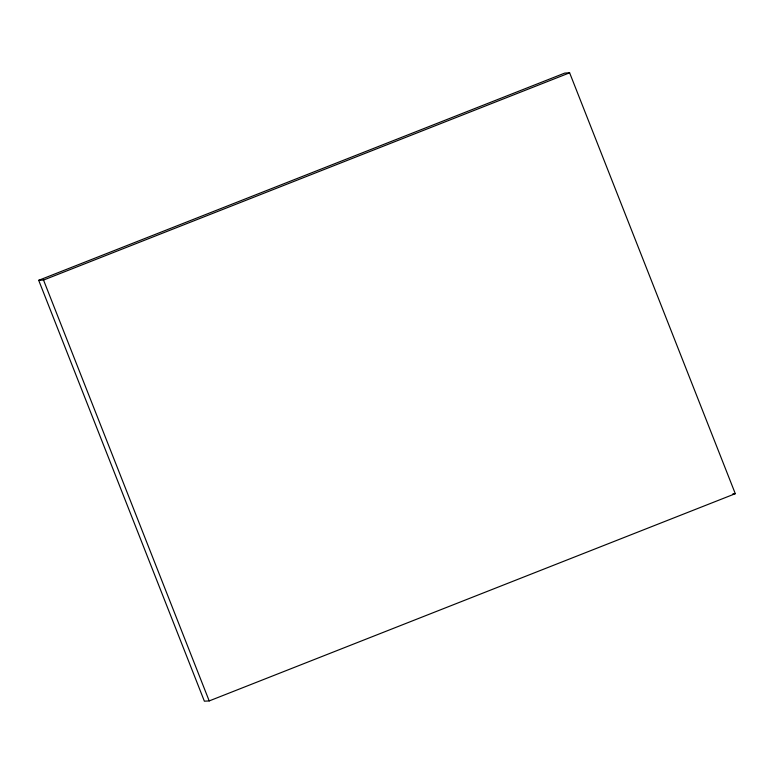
<?xml version="1.0" encoding="UTF-8"?>
<svg xmlns="http://www.w3.org/2000/svg" width="774" height="774" viewBox="0 0 774 774"><rect width="100%" height="100%" fill="white"/><g stroke="black" fill="none" stroke-linecap="round" stroke-linejoin="round"><path stroke-width="1.16" d="M38.7 280.314L564.797 73.075L569.625 72.814L735.3 493.686L209.203 700.925L204.375 701.186L38.7 280.314L43.528 280.053L569.625 72.814M732.881 493.812L735.3 493.686M43.528 280.053L209.203 700.925"/></g></svg>
